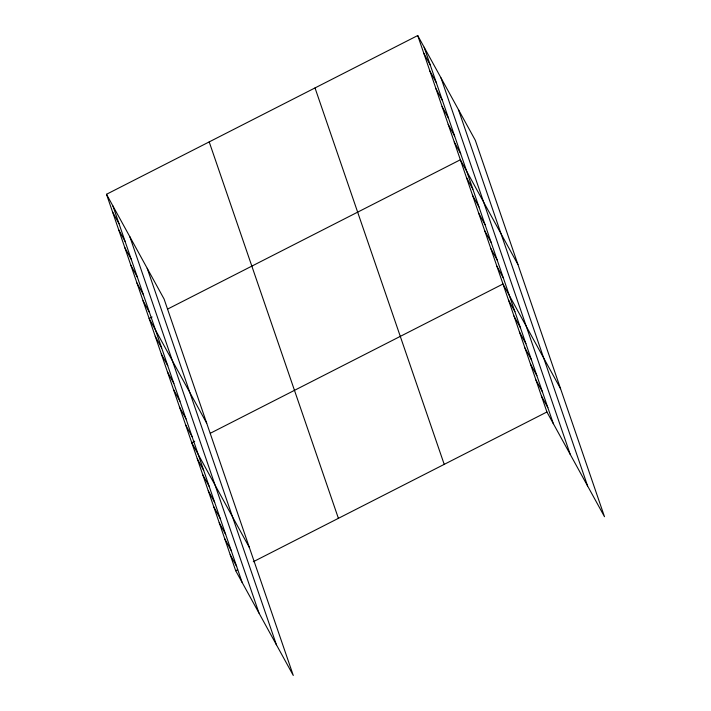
<?xml version="1.0" encoding="UTF-8"?>
<svg xmlns="http://www.w3.org/2000/svg" width="711" height="711" viewBox="0 0 711 711"><rect width="100%" height="100%" fill="white"/><g stroke="black" fill="none" stroke-linecap="round" stroke-linejoin="round"><path stroke-width="1.07" d="M106.499 194.281L164.081 299.011L293.279 675.45L235.697 570.72L106.499 194.281L417.721 35.55L475.303 140.28L604.501 516.719L546.919 411.989L417.721 35.55M152.074 317.008L149.141 318.501L206.714 423.232M167.725 309.027L460.355 159.771L517.937 264.51M194.707 441.229L191.774 442.731L249.348 547.461M210.358 433.248L502.997 284L560.57 388.73M235.697 570.72L237.652 569.715M253.303 561.734L546.919 411.989M423.818 53.298L430.235 64.985M429.906 71.047L436.332 82.725M435.994 88.786L442.42 100.473M442.082 106.534L448.508 118.222M448.179 124.283L454.605 135.97M454.267 142.031L460.692 153.709M466.452 177.519L472.868 189.206M472.539 195.267L478.965 206.954M478.627 213.016L485.053 224.703M484.724 230.764L491.141 242.442M490.812 248.503L497.238 260.19M496.9 266.252L503.326 277.939M508.481 299.998L514.906 311.685M513.973 315.995L520.399 327.682M519.465 331.993L525.891 343.68M524.958 347.99L531.384 359.677M530.45 363.996L536.867 375.675M535.934 379.994L542.36 391.672M541.427 395.991L547.852 407.679M112.596 212.02L119.021 223.707M118.684 229.769L125.109 241.456M124.772 247.517L131.197 259.204M130.868 265.265L137.285 276.952M136.956 283.014L143.382 294.692M143.044 300.753L149.47 312.44M155.229 336.25L161.655 347.937M161.317 353.998L167.743 365.676M167.414 371.737L173.831 383.425M173.502 389.486L179.927 401.173M179.59 407.234L186.015 418.921M185.678 424.982L192.103 436.67M197.267 458.728L203.684 470.406M202.751 474.726L209.176 486.413M208.243 490.723L214.669 502.41M213.735 506.721L220.161 518.408M219.228 522.718L225.654 534.405M224.72 538.716L231.137 550.403M230.204 554.722L236.63 566.4M458.417 109.574L587.615 486.013M441.024 77.943L570.222 454.382M424.147 47.237L553.345 423.676M315.017 87.933L444.215 464.372M209.203 141.898L338.4 518.337M147.204 268.305L276.392 644.744M129.811 236.665L259 613.104M112.925 205.959L242.122 582.398"/></g></svg>
